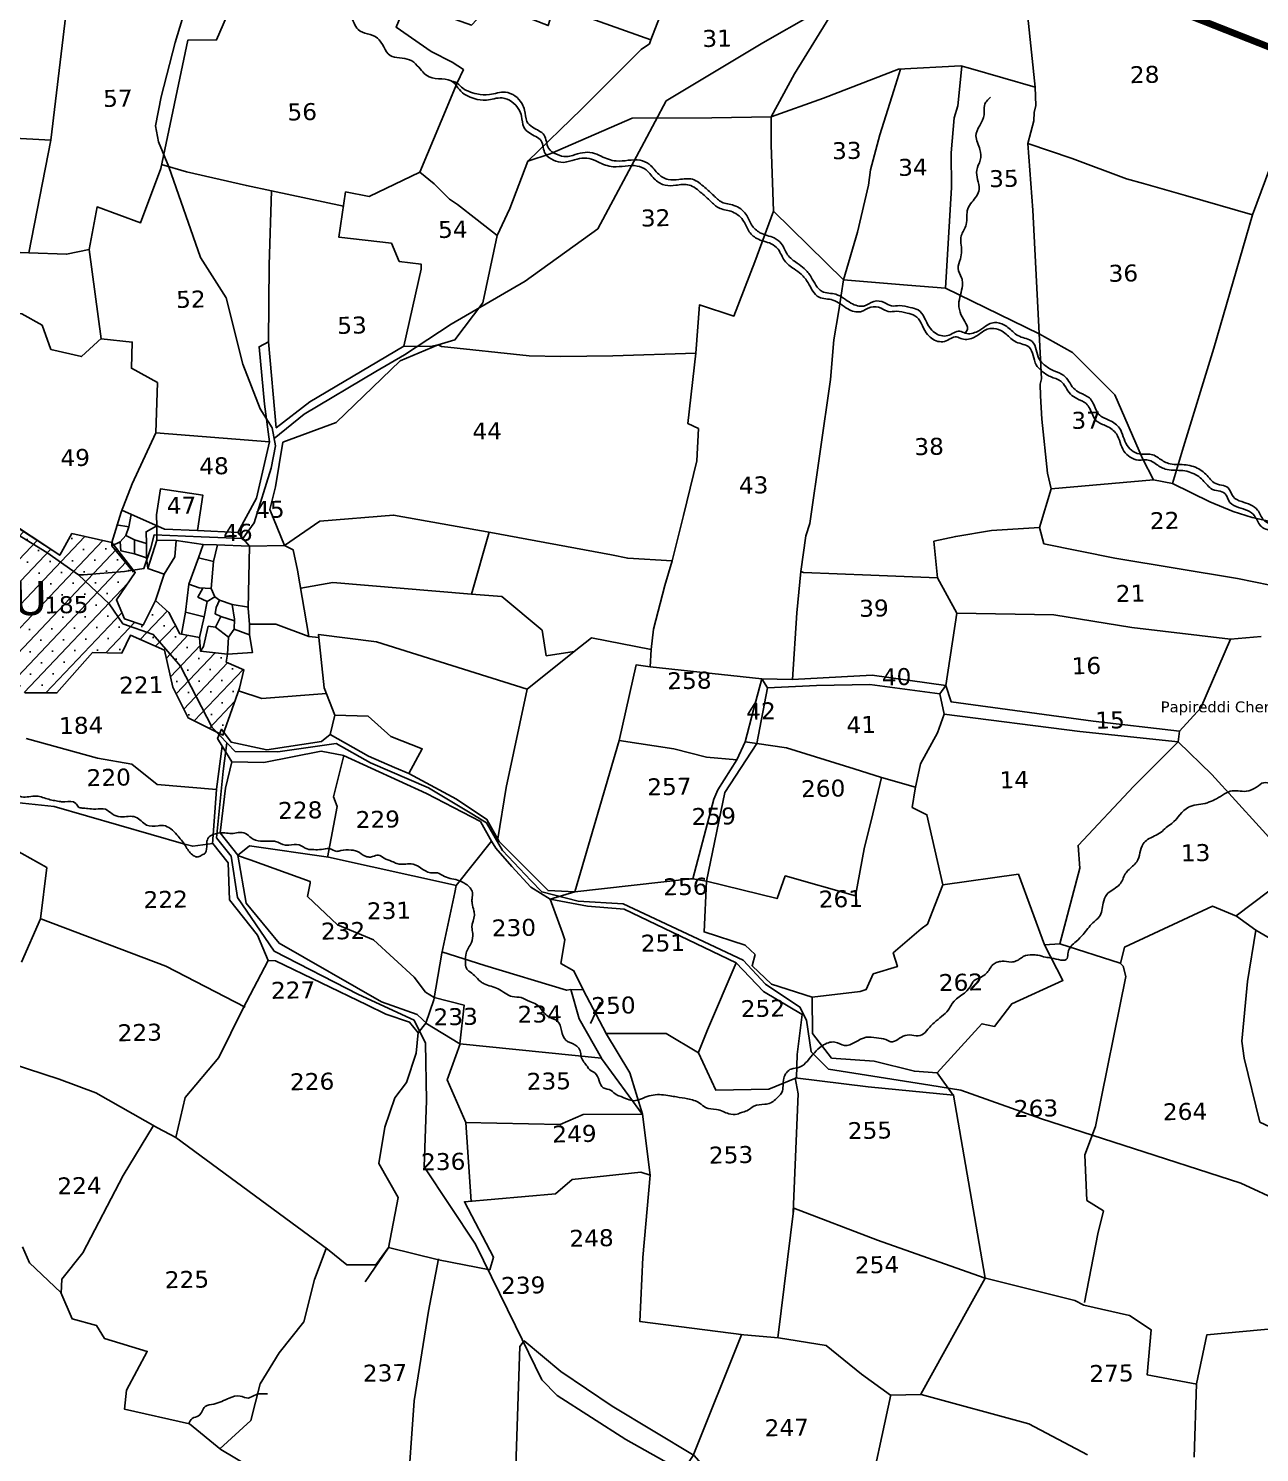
# Model space of a CAD drawing. Header units: inches. Extents: x 749292 to 756657, y 1655586 to 1660593.
# Drawn here: x 753690 to 755144, y 1656836 to 1658518 of the extents above; entities that cross this region are included whole.
import ezdxf
from ezdxf.enums import TextEntityAlignment as Align

# ---------------------------------------------------------------- set-up
doc = ezdxf.new("R2010")
doc.units = ezdxf.units.IN
doc.header["$MEASUREMENT"] = 0
doc.linetypes.add('ACAD_ISO02W100', pattern=[15, 12, -3])
for name, color, linetype in [('PLOT', 7, 'Continuous'), ('PLOT NO', 7, 'Continuous'), ('ROADS', 6, 'Continuous'), ('TANKS-STREAM', 4, 'Continuous'), ('VILLAGE', 30, 'Continuous'), ('VILLAGE BOUNDRY', 5, 'Continuous')]:
    doc.layers.add(name, color=color, linetype=linetype)
doc.styles.get("Standard").update_dxf_attribs({"font": 'verdana_0.ttf'})

msp = doc.modelspace()

# ---------------------------------------------------------------- hatches: boundary and pattern name
at = {"layer": 'VILLAGE', "linetype": 'Continuous'}
h = msp.add_hatch(dxfattribs=at)
h.set_pattern_fill('SACNCR', color=256, scale=200, angle=1.53032, style=0)
h.paths.add_polyline_path([(753658.5, 1657942), (753652.1, 1657882.1), (753657.4, 1657868.6), (753633.3, 1657813.3), (753622.7, 1657786.4), (753685.9, 1657733.5), (753723.9, 1657733.5), (753766, 1657781.1), (753800.6, 1657780.6), (753810.8, 1657801.6), (753851.1, 1657784), (753860.8, 1657740.5), (753878.8, 1657704), (753919.9, 1657683.5), (753939.4, 1657739), (753944.8, 1657760.7), (753923.8, 1657770), (753925.4, 1657779.2), (753893.5, 1657782.7), (753892.3, 1657799.1), (753869, 1657803.4), (753856, 1657828.6), (753840.2, 1657842.8), (753825.9, 1657813.7), (753803.6, 1657821.2), (753794.2, 1657843.4), (753816.4, 1657875.6), (753788.9, 1657911.1), (753741.6, 1657921.8), (753727.3, 1657896.2)])
h.paths.add_polyline_path([(753322.9, 1657807.4), (753724.1, 1657814.9), (753722.9, 1657877.2), (753321.7, 1657869.7)], flags=9)

# ---------------------------------------------------------------- linework, layer by layer
at = {"layer": 'PLOT'}
for p, q in [((754898, 1657974.6), (755019.2, 1657985.3)), ((755019.2, 1657985.3), (755041.3, 1657981)), ((755041.3, 1657981), (755085.6, 1657959.1)), ((754884.3, 1657928.9), (754898, 1657974.6)), ((755085.6, 1657959.1), (755113.3, 1657947.9)), ((755113.3, 1657947.9), (755135.6, 1657940.9)), ((754889.5, 1657909.5), (754884.3, 1657928.9)), ((755135.6, 1657940.9), (755169.4, 1657933.1)), ((754973.5, 1657892.6), (754889.5, 1657909.5)), ((755118.3, 1657868.8), (754973.5, 1657892.6)), ((755156.8, 1657861), (755118.3, 1657868.8))]:
    msp.add_line(p, q, dxfattribs=at)
for points in [[(753814, 1658792.1), (753790.4, 1658627.7), (753784.7, 1658606.7), (753770.4, 1658611.5), (753739.9, 1658580.9), (753716.9, 1658386.3), (753690.7, 1658253.5), (753518.7, 1658260), (753371.5, 1658259.4), (753368.9, 1658270.1), (753346.8, 1658273.1), (753380.3, 1658317.5), (753405, 1658399.2), (753402.4, 1658463.1), (753428.6, 1658466), (753438.5, 1658509), (753536.6, 1658519.5), (753618.4, 1658648.5), (753790.7, 1658629.2)], [(755135.8, 1658298.2), (755056.8, 1658321), (755007.3, 1658335.4), (754987.3, 1658340.7), (754922.8, 1658364.8), (754870.8, 1658382.6), (754877.8, 1658409.3), (754878.2, 1658419.1), (754880.2, 1658427.4), (754879.4, 1658448.9), (754870.6, 1658531.6), (754868.5, 1658553.8), (754869.4, 1658569.2), (754870.8, 1658586), (754876.4, 1658617.6)], [(753975.9, 1658596.2), (753946, 1658553.7), (753934.8, 1658556.8), (753912.5, 1658504.9), (753878.7, 1658504.6), (753846.6, 1658353.1), (753822.8, 1658288.9), (753771.3, 1658307.5), (753761.9, 1658257.1), (753735.4, 1658251.6), (753690.6, 1658253.3)], [(754459.1, 1658584.4), (754455.4, 1658569.5), (754435.5, 1658531.2), (754425.5, 1658504.8), (754330.1, 1658538.9), (754313.1, 1658545.3), (754310.1, 1658540.7), (754304.1, 1658521.8), (754237.9, 1658547.4), (754231.9, 1658542.1), (754213.4, 1658522.4), (754136.6, 1658549.6), (754124.5, 1658519.7), (754166, 1658491.2), (754190.6, 1658478.6), (754204, 1658469.8), (754196.5, 1658454.3), (754177.8, 1658408.7), (754152.7, 1658348.6), (754169.3, 1658334.7), (754187.6, 1658316.8), (754196.9, 1658310.4), (754220.2, 1658292.2), (754243.8, 1658273.8)], [(754879.4, 1658448.9), (754802.9, 1658471), (754791.3, 1658474.3), (754717.7, 1658470.2), (754629.1, 1658435.9), (754567.4, 1658414.1), (754497.4, 1658412.7), (754403.3, 1658412.3), (754306.5, 1658370.4), (754279.9, 1658361.7), (754258.7, 1658305.9), (754243.8, 1658273.8), (754226.9, 1658194.4), (754193.9, 1658150.6), (754174.1, 1658144.8), (754178.1, 1658142.8), (754281.8, 1658131.6), (754318.9, 1658130.8), (754380.4, 1658131.5), (754478.5, 1658134.9), (754482.7, 1658191.8), (754523.4, 1658178.6), (754548.2, 1658242.9), (754570.4, 1658302.6), (754567.5, 1658381), (754567.4, 1658414.1), (754594.9, 1658464.8), (754644, 1658543.8)], [(754279.9, 1658361.7), (754343.5, 1658423), (754414.1, 1658493.5), (754423.6, 1658500.3), (754425.5, 1658504.8)], [(754720.2, 1658470.4), (754712.2, 1658445.1), (754695.9, 1658392.8), (754684.6, 1658351.4), (754682.3, 1658333.3), (754669.4, 1658277.8), (754653, 1658221.4), (754570.4, 1658302.6)], [(754653, 1658221.4), (754728.4, 1658215.2), (754773.2, 1658211.5), (754780.6, 1658330.6), (754779.9, 1658371.4), (754783.8, 1658412.7), (754787.8, 1658426.9), (754792.5, 1658474)], [(755041.3, 1657981), (755054.3, 1658024.1), (755090.2, 1658140.6), (755135.8, 1658298.2), (755175.6, 1658405.4), (755194.7, 1658481)], [(753405, 1658399.2), (753433.1, 1658398.6), (753511.2, 1658394.9), (753580.2, 1658391.7), (753666.6, 1658389), (753716.9, 1658386.3)], [(754898, 1657974.6), (754893.9, 1657993), (754887, 1658056.8), (754885.7, 1658084.6), (754885.1, 1658098.3), (754886.8, 1658104.4), (754876.7, 1658303.9), (754870.8, 1658382.6)], [(753847.6, 1658357.6), (753877, 1658349), (753947.7, 1658332.8), (753977.4, 1658326.5), (754062.3, 1658308.5)], [(754152.7, 1658348.6), (754092.6, 1658319.9), (754064.8, 1658325.3), (754056.8, 1658272), (754118.9, 1658264.6), (754128.3, 1658243.3), (754154, 1658240.1), (754154, 1658234), (754133.7, 1658143.2), (754165.2, 1658142.9), (754174.1, 1658144.8)], [(753977.4, 1658326.5), (753974.5, 1658239), (753973.7, 1658148.3), (753983, 1658046.8), (754022.8, 1658077.5)], [(753762.1, 1658257.1), (753776.2, 1658151.7), (753812.8, 1658148), (753811.9, 1658117), (753842.8, 1658100.1), (753840.8, 1658040.6), (753812.6, 1657980.4), (753799.9, 1657947.2), (753788.9, 1657911.1), (753741.6, 1657921.8), (753727.3, 1657896.2), (753657.1, 1657942), (753622.3, 1657968.5), (753611, 1658092.6), (753624.9, 1658184.3), (753682.5, 1658181.1), (753706.3, 1658167.8), (753716.8, 1658139.2), (753753, 1658130.8), (753776.5, 1658152.4)], [(754592.8, 1657749.2), (754597.7, 1657828.3), (754602.7, 1657877.1), (754608.4, 1657918.9), (754613.1, 1657933.7), (754637.5, 1658103.7), (754641.4, 1658150.7), (754647.3, 1658185.3), (754653, 1658221.4)], [(754773.2, 1658211.5), (754884.1, 1658157.5), (754923.5, 1658135.7), (754973.3, 1658085.6), (755006, 1658010.3), (755019.2, 1657985.3)], [(753840.8, 1658040.6), (753974.9, 1658030.2), (753968.9, 1658074.7), (753962.6, 1658142.5), (753973.7, 1658148.3)], [(753805.2, 1657919.5), (753815.5, 1657914.2), (753829.6, 1657910.2), (753829.3, 1657923.9), (753841.8, 1657931), (753842.1, 1657914.1), (753864.6, 1657913.6), (753896.8, 1657908.7), (753912.2, 1657908.6), (753951.2, 1657906.8), (753992.5, 1657907.5), (753975.3, 1657950.3), (753981.9, 1657976.8), (753990.8, 1658029.6), (754053.9, 1658053), (754129.2, 1658125.8), (754174.1, 1658144.8)], [(753992.5, 1657907.5), (754034.3, 1657936.5), (754121.6, 1657943.5), (754236.4, 1657922.9), (754379, 1657896.5), (754398, 1657892.6), (754450.7, 1657889.4), (754463.8, 1657943.2), (754479.7, 1658007.8), (754481.6, 1658045.8), (754468.9, 1658051.8), (754478.5, 1658134.9)], [(754022.8, 1658077.5), (754133.7, 1658143.2)], [(753800.7, 1657949.2), (753851, 1657926.9), (753890, 1657925.2), (753937.6, 1657923.1), (753959.6, 1657963.6), (753974.9, 1658030.2)], [(753890, 1657925.2), (753896.3, 1657967.1), (753846.4, 1657974.6), (753841.6, 1657943.8), (753841.8, 1657931)], [(753808.8, 1657929.9), (753811.7, 1657944.3)], [(753798.8, 1657911.9), (753805.2, 1657919.5), (753808.8, 1657929.9), (753794.2, 1657932.2)], [(754602.7, 1657877.1), (754605.7, 1657875.7), (754685.2, 1657872.8), (754763.8, 1657869.6), (754759.7, 1657912.7), (754785.5, 1657918.3), (754827.8, 1657925.2), (754884.3, 1657928.9)], [(753799.5, 1657901.4), (753798.8, 1657911.9), (753788.8, 1657907.4)], [(753788.9, 1657911.1), (753788.8, 1657907.4), (753814.3, 1657876.1)], [(753799.5, 1657901.4), (753815.5, 1657897.8), (753815.5, 1657914.2)], [(753815.5, 1657897.8), (753829.6, 1657892.9), (753829.6, 1657910.2)], [(753829.6, 1657892.9), (753831.4, 1657880.3), (753842.1, 1657914.1)], [(753831.4, 1657880.3), (753850.7, 1657873.7), (753863.3, 1657894.4), (753864.6, 1657913.6)], [(753937.6, 1657923.1), (753951.2, 1657906.8)], [(754011.8, 1657857.1), (754049.6, 1657863.9), (754213.5, 1657850), (754234.4, 1657923.3)], [(753896.8, 1657908.7), (753891.2, 1657893.1), (753879.9, 1657861.9), (753892.1, 1657857.5), (753905.9, 1657857), (753909, 1657888.6), (753891.2, 1657893.1)], [(753908.7, 1657888.7), (753913.7, 1657908.6)], [(753951.2, 1657906.8), (753949.9, 1657833.1), (753951.2, 1657814.7), (753982.6, 1657814.7), (754021.3, 1657800.3), (754008.2, 1657878.7), (754003, 1657902.5), (753992.5, 1657907.5)], [(754213.5, 1657850), (754249.5, 1657847.4), (754297.2, 1657807.6), (754301.9, 1657777.5), (754334.7, 1657782.3), (754355.1, 1657798.4), (754425.8, 1657785), (754428.5, 1657808.9), (754441.9, 1657860.3), (754450.7, 1657889.4)], [(753850.7, 1657873.7), (753840.2, 1657842.8)], [(753879.9, 1657861.9), (753875.8, 1657829), (753871, 1657803)], [(754763.8, 1657869.6), (754786.9, 1657827.8), (754901.4, 1657825.6), (754993.5, 1657810.7), (755109.8, 1657796.9)], [(753896.4, 1657857.3), (753890.5, 1657846.7), (753901.4, 1657841.5)], [(753910.4, 1657847), (753901.4, 1657841.5), (753898, 1657823.5), (753892.3, 1657799.1)], [(753915.9, 1657843.1), (753911.8, 1657834.4), (753910.9, 1657826.8), (753917.6, 1657823.8), (753911.2, 1657811.2), (753902.6, 1657812.3), (753897.2, 1657788.4), (753893.5, 1657782.7)], [(753905.9, 1657857), (753910.4, 1657847), (753915.9, 1657843.1), (753930.8, 1657838), (753950, 1657834.7)], [(753875.8, 1657829), (753898, 1657823.5)], [(753925.4, 1657779.2), (753926.6, 1657799.5), (753933.4, 1657809), (753933.8, 1657820.7), (753930.8, 1657838)], [(754773.9, 1657742.2), (754786.9, 1657827.8)], [(753911.2, 1657811.2), (753926.6, 1657799.5)], [(753933.7, 1657818.8), (753917.6, 1657823.8)], [(753951.2, 1657814.7), (753951.3, 1657802.2), (753954.8, 1657781.2), (753925.4, 1657779.2)], [(753933.4, 1657809), (753951.3, 1657802.2)], [(754244.5, 1657561.1), (754254.3, 1657621.9), (754279.3, 1657738.1), (754101.4, 1657793.7), (754033, 1657802.7), (754033.1, 1657799.1), (754021.3, 1657800.3)], [(754033.1, 1657799.1), (754039.6, 1657739.7), (754052.1, 1657707.4), (754046.5, 1657684.5)], [(755190, 1657524.8), (755144, 1657575.6), (755087.9, 1657637.1), (755048.1, 1657675.6), (755049.9, 1657688.2), (755074.9, 1657716), (755109.8, 1657796.9), (755146.2, 1657800.2)], [(754279.3, 1657738.1), (754334.7, 1657782.3)], [(754387.9, 1657677.3), (754408.1, 1657766.9), (754424.5, 1657764.3), (754425.8, 1657785)], [(754424.5, 1657764.3), (754556.4, 1657750), (754546.8, 1657713.6), (754536.8, 1657675.8), (754527.1, 1657654.4)], [(754556.4, 1657750), (754563.1, 1657739.7), (754621.1, 1657742.2), (754684.1, 1657743.3), (754766.8, 1657732.3), (754773.9, 1657742.2), (754686.9, 1657754.4), (754592.8, 1657749.2), (754556.4, 1657750)], [(754773.9, 1657742.2), (754780.2, 1657722.9), (754947.7, 1657700), (755049.9, 1657688.2)], [(753938.3, 1657735.8), (753965.9, 1657726.9), (754042.2, 1657733)], [(754474.9, 1657514.1), (754491.1, 1657511.1), (754512.9, 1657616.1), (754550.5, 1657673.7), (754563.1, 1657739.7)], [(754766.8, 1657732.3), (754771.6, 1657708.6), (754763.9, 1657686.2), (754743.7, 1657649.7), (754737.4, 1657620.4), (754734.1, 1657598.3), (754751.5, 1657589.6), (754770.2, 1657507), (754859.4, 1657519.4), (754890.3, 1657436.1)], [(755048.1, 1657675.6), (754931.9, 1657687.9), (754771.6, 1657708.6)], [(754052.1, 1657707.4), (754091.6, 1657705.9), (754118.3, 1657682.2), (754155.3, 1657667.4), (754139.6, 1657638.2)], [(753687.5, 1657679.5), (753771.7, 1657656.4), (753812.4, 1657649.3), (753842.4, 1657625.4), (753912.3, 1657619.6), (753907.8, 1657555.3)], [(753919.2, 1657670.5), (753913.6, 1657679.8), (753918.4, 1657690.6), (753929.6, 1657675.5), (753971.9, 1657666.3), (754036.4, 1657676.1), (754046.5, 1657684.5), (754091.9, 1657658.8), (754122.5, 1657645.6), (754139.5, 1657638.3), (754195.8, 1657607.9), (754231.8, 1657584.2), (754246.3, 1657557.9), (754304, 1657500.1), (754335.6, 1657498.4), (754472.2, 1657513.9), (754474.9, 1657514.1), (754499.6, 1657607.9), (754504.6, 1657619), (754527.1, 1657654.4), (754491.2, 1657657.8), (754452.5, 1657667.6), (754387.9, 1657677.3), (754335.6, 1657498.4)], [(754550.5, 1657673.7), (754536.8, 1657675.8)], [(754908.5, 1657437.3), (754931.9, 1657526.7), (754930, 1657553.4), (754995.7, 1657623.5), (755048.1, 1657675.6)], [(755139.8, 1657453.4), (755249.6, 1657389.1), (755287.2, 1657386.9), (755319.8, 1657410.6), (755389.7, 1657407.5), (755393.4, 1657380.5), (755457.3, 1657375.2), (755472.6, 1657609), (755442.9, 1657657.7), (755407.6, 1657679.3)], [(753912.4, 1657619.8), (753919.2, 1657670.5), (753930.3, 1657652), (753923.2, 1657621), (753916.8, 1657568.1), (753937.6, 1657541.7), (753947.6, 1657485.3), (753986.3, 1657437.8), (754107.1, 1657368.7), (754149.3, 1657353.8), (754161.6, 1657342.1)], [(754043.6, 1657539.3), (754054.8, 1657599.5), (754050.6, 1657610.9), (754062.8, 1657659.6), (754035.9, 1657664.7), (753968.1, 1657651.3), (753930.3, 1657652.1)], [(754062.4, 1657659.8), (754160.4, 1657614.7), (754224.3, 1657581.5), (754237.6, 1657557.6)], [(754550.5, 1657673.7), (754585.4, 1657668.5), (754665.5, 1657643.7), (754697.8, 1657633.7), (754737.8, 1657622.1)], [(754697.8, 1657633.7), (754687.7, 1657590.7), (754677.2, 1657549.3), (754667, 1657494), (754584.2, 1657517.3), (754574.5, 1657490.7), (754491.1, 1657511.1), (754488.3, 1657451.3), (754536.6, 1657435.5), (754548.4, 1657424.6), (754545, 1657411.2), (754567.9, 1657389.7), (754615.7, 1657374.1), (754616.4, 1657331.2), (754638.9, 1657302.2), (754689.1, 1657298.4), (754736.6, 1657286.7), (754763.7, 1657284.8)], [(753668.3, 1657604.8), (753720.8, 1657599.2), (753873.4, 1657555.2), (753884.3, 1657552.5), (753908, 1657555.8), (753926.2, 1657532.8), (753927.7, 1657489.2), (753961, 1657447.3), (753973.4, 1657417.5), (753943.4, 1657360.5), (753915.1, 1657302.8), (753875.2, 1657255.5), (753864.2, 1657208.6), (754043.4, 1657076.6), (754066.4, 1657058), (754100.4, 1657058), (754115.6, 1657078.3), (754174.4, 1657064.1), (754235.2, 1657052.2), (754239.7, 1657067.1), (754205.1, 1657132.6), (754312.8, 1657141.7), (754332.5, 1657158.8), (754413.4, 1657167.5), (754424.7, 1657163.8), (754415.9, 1657066.6), (754412.5, 1656990.9), (754535, 1656975.3), (754576.2, 1656971.9), (754632.4, 1656962.9), (754674.3, 1656929), (754708.3, 1656904.2), (754744.6, 1656905), (754871.8, 1656870.1), (754941.1, 1656833.4)], [(753681.9, 1657415.4), (753704.7, 1657466.8), (753712.1, 1657527.3), (753662.6, 1657555), (753637.6, 1657563.2), (753644, 1657580.7)], [(754481.3, 1657308.1), (754492.3, 1657335.5), (754526.2, 1657414.6), (754393.9, 1657478.3), (754350.7, 1657481.6), (754306.6, 1657489.8), (754283.7, 1657503.9), (754261.1, 1657528.6), (754242.2, 1657550.1), (754237.2, 1657558.4), (754195.6, 1657506), (754194, 1657497.8), (754178.4, 1657426.2), (754169.2, 1657371.1), (754159.6, 1657343.4)], [(754199.9, 1657319), (754204.8, 1657364.9), (754169.5, 1657373.6), (754159.2, 1657380.2), (754145.8, 1657397.8), (754097.7, 1657441.8), (754055.2, 1657459.5), (754019.9, 1657493.2), (754023, 1657509), (754023.1, 1657510.7), (753952, 1657536.3), (753937.3, 1657541.6), (753951.2, 1657552.8), (754044.7, 1657539.4), (754195.9, 1657506.2)], [(754615.7, 1657374.1), (754672.4, 1657380.9), (754679.7, 1657383.2), (754688.1, 1657401.6), (754716.6, 1657410.2), (754711.6, 1657426.7), (754744.8, 1657454.7), (754752.1, 1657460.2), (754770.2, 1657507)], [(754306.6, 1657489.8), (754335.6, 1657498.4)], [(754306.6, 1657489.8), (754321, 1657450), (754323.8, 1657442), (754319.1, 1657414.1), (754334.5, 1657405.3), (754345.4, 1657382.9)], [(755116.5, 1657470.2), (755155.3, 1657499.3)], [(754980, 1657413.8), (754984.9, 1657433.4), (755088.7, 1657481.7), (755116.9, 1657470), (755139.8, 1657453.4), (755130.1, 1657392.5), (755123.4, 1657322.3), (755126.3, 1657302.2), (755144.7, 1657226.6), (755168.2, 1657215.6), (755205.2, 1657148.3), (755187.8, 1657112.4), (755222.7, 1657083.5)], [(753704.9, 1657466.8), (753852.4, 1657410.9), (753946.3, 1657362.3)], [(754331, 1657383.4), (754325.8, 1657382.4), (754229.2, 1657411.4), (754178.7, 1657427.7)], [(754937.4, 1657013.7), (754953.2, 1657094.7), (754960.1, 1657121.6), (754940.2, 1657134), (754937.8, 1657188), (754950.4, 1657221.5), (754986.2, 1657398.4), (754983.2, 1657410.6), (754979.6, 1657414.2), (754908.5, 1657437.3), (754890.3, 1657436.1), (754912.1, 1657394), (754851.6, 1657366.3), (754831.3, 1657339.6), (754816.4, 1657342.7), (754763.7, 1657284.8), (754782.4, 1657258.5)], [(753972.1, 1657417.5), (753981.9, 1657417), (754089.9, 1657365.2), (754112.3, 1657354.1), (754140.4, 1657344.6), (754150.6, 1657332.2), (754159.6, 1657343.4), (754199.9, 1657319.2), (754367.2, 1657302.2), (754340.8, 1657348.7), (754331, 1657383.4), (754345.4, 1657382.9), (754372.6, 1657331.4), (754443.5, 1657331.3), (754481.7, 1657308.3), (754502.1, 1657264.5), (754564.8, 1657265.6), (754597.3, 1657278.9)], [(754597.3, 1657278.9), (754598.3, 1657306.5), (754603.9, 1657353.7), (754558.6, 1657380.8), (754526.2, 1657414.6)], [(754366.1, 1657368.2), (754354.1, 1657343.2)], [(754115.4, 1657078.2), (754126.8, 1657137.6), (754104.3, 1657177.7), (754111.3, 1657220.7), (754122.9, 1657255.2), (754136.7, 1657273.4), (754148.2, 1657308.2), (754150.5, 1657332.4)], [(754415.6, 1657235.9), (754400.7, 1657284.7), (754371.7, 1657332.3)], [(754200, 1657319.1), (754184.9, 1657276.7), (754207, 1657226.2), (754213.1, 1657132.9)], [(753651.3, 1657301.8), (753726.4, 1657277.4), (753769.7, 1657261.2), (753842.7, 1657219.9), (753864.3, 1657208.5)], [(754415.4, 1657235.7), (754366.9, 1657301.9)], [(754744.4, 1656905.1), (754801.1, 1657007.6), (754820.1, 1657042.3), (754783, 1657258.6), (754682.2, 1657268.2), (754596, 1657278.7), (754599.4, 1657259.9), (754593.3, 1657120.3)], [(753837.9, 1657222.4), (753802.2, 1657163.5), (753754.6, 1657072.2), (753729.8, 1657041), (753729, 1657024.7)], [(754206.2, 1657226.2), (754318.3, 1657223.7), (754345.5, 1657235.4), (754415.4, 1657235.9), (754424.7, 1657163.8)], [(755070.1, 1656916.9), (755011.7, 1656928), (755016.2, 1656981.3), (754990.5, 1656998), (754936.6, 1657010.5), (754926.3, 1657016), (754819, 1657042.8), (754693.1, 1657087.2), (754594.1, 1657124.8), (754575.3, 1656971.7)], [(753683.3, 1657079.2), (753691.7, 1657060.5), (753728.6, 1657025.3), (753742.1, 1656994.1), (753770.7, 1656986.4), (753780.1, 1656970.8), (753830.6, 1656955.7), (753805.9, 1656910.1), (753803.7, 1656887.6), (753880.6, 1656870.2), (753917.4, 1656839.9), (753969, 1656809.2)], [(753916.2, 1656840.7), (753952.9, 1656874), (753964.1, 1656917.4), (753986.5, 1656953.9), (754015.6, 1656990.7), (754028.3, 1657040.8), (754041.8, 1657077.4)], [(754087.8, 1657037.9), (754115.2, 1657077.8)], [(755583.4, 1656747.3), (755431.7, 1656776.6), (755328.9, 1656798.6), (755337.4, 1656900.9), (755346.7, 1657074), (755279.2, 1657078.5), (755222.7, 1657083.6), (755209.6, 1656987.1), (755081.9, 1656975.2), (755069.8, 1656917.3), (755067.2, 1656831)], [(754119.3, 1656649.2), (754126.6, 1656676.8), (754134.6, 1656703.8), (754137.6, 1656780.9), (754145.8, 1656897.3), (754162.8, 1657003.4), (754174.5, 1657064.9)], [(754207.9, 1656598.7), (754243, 1656629.6), (754256.6, 1656644), (754261.3, 1656695.7), (754265.1, 1656796.5), (754270.5, 1656961.4), (754275.7, 1656968.2), (754319, 1656931.9), (754379.8, 1656891.1), (754476.5, 1656832.7), (754612.9, 1656675.3), (754612.7, 1656614.1), (754589.7, 1656518.7), (754268.6, 1656531.7), (754365.8, 1656675.6), (754455.5, 1656803.2), (754475.2, 1656832.8), (754532.6, 1656975.5)], [(754612.5, 1656676), (754680.2, 1656771.3), (754708.8, 1656904.4)]]:
    msp.add_lwpolyline(points, dxfattribs=at)
at = {"layer": 'ROADS'}
for points in [[(753980.5, 1658033.9), (754015.8, 1658062.7), (754100.7, 1658113), (754134.4, 1658133), (754189.7, 1658169), (754277.1, 1658219.7), (754362.7, 1658281.5), (754417.6, 1658384.2), (754443.6, 1658432.7), (754557.6, 1658501.3), (754617, 1658535.1), (754641.7, 1658555), (754667.9, 1658561), (754687.9, 1658571.5), (754741.6, 1658699.9)], [(753665.1, 1657928.3), (753712.1, 1657899.2), (753749.2, 1657873), (753755.4, 1657872.9), (753803.9, 1657877.1), (753826.7, 1657880.3), (753834.9, 1657905), (753838.9, 1657920.3), (753894.3, 1657917.7), (753943.5, 1657916), (753956.9, 1657934.6), (753976.8, 1657999), (753982.1, 1658025.5), (753978, 1658046.8), (753964.1, 1658069.2), (753943.6, 1658122), (753923.9, 1658200), (753893.6, 1658247.9), (753856.2, 1658355.1), (753843.8, 1658384.4), (753840.4, 1658403.4), (753847.2, 1658437.7), (753863.6, 1658501.9), (753883, 1658565.6)], [(753749.2, 1657873), (753785.5, 1657838.6), (753801.9, 1657815.3), (753837.7, 1657802.6), (753869.8, 1657765.1), (753907.2, 1657692.5), (753934.5, 1657664.2), (753984.8, 1657663.9), (754053.6, 1657673.8), (754094.1, 1657650.8), (754162.9, 1657621.5), (754213.9, 1657590.6), (754231.3, 1657580), (754250, 1657547.3), (754283.6, 1657512), (754296.6, 1657498.4), (754339.6, 1657487.4), (754392.7, 1657484.3), (754474.8, 1657445.8), (754534.3, 1657417.8), (754560.6, 1657389.6), (754601.4, 1657362.4), (754609.3, 1657347.1), (754614.8, 1657309.4), (754635, 1657289.3), (754665.3, 1657284.5), (754754.8, 1657270.2), (754791.4, 1657264.4), (754886.9, 1657230.5), (754983.3, 1657199.4), (755122.2, 1657154.5), (755217.6, 1657110.4)], [(754472.8, 1656808.4), (754395.9, 1656851.6), (754314.7, 1656903.7), (754296.7, 1656922), (754265.5, 1656985.9), (754218.2, 1657082.5), (754157.7, 1657173.7), (754160.5, 1657252.2), (754159.3, 1657319.9), (754145.8, 1657346.8), (754080.2, 1657377.2), (753980.6, 1657428.3), (753937.1, 1657492), (753929.9, 1657540.6), (753912.2, 1657562.5), (753920.2, 1657641.2), (753924.7, 1657674.4)]]:
    msp.add_lwpolyline(points, dxfattribs=at)
at = {"layer": 'TANKS-STREAM'}
for points in [[(755870.9, 1657828), (755856.6, 1657831.1), (755842.8, 1657829.5), (755829.7, 1657831.1), (755818.8, 1657836.1), (755809.4, 1657837.4), (755795.3, 1657836.7), (755787, 1657836.7), (755773.4, 1657844.9), (755756.8, 1657847.5), (755736.4, 1657846), (755716.6, 1657854), (755709.9, 1657855.6), (755698, 1657856.3), (755690, 1657855.2), (755668.2, 1657859.8), (755662.6, 1657862), (755653.1, 1657862.6), (755633.8, 1657860.3), (755618.4, 1657864.6), (755599, 1657867.6), (755592.9, 1657866.9), (755579.9, 1657874.1), (755570.3, 1657874.9), (755558.1, 1657874.6), (755544.6, 1657880.4), (755519.3, 1657880.5), (755515.5, 1657878), (755503.9, 1657876.4), (755494.9, 1657875.5), (755484.9, 1657876.8), (755472.9, 1657875.5), (755463.6, 1657872.6), (755445.1, 1657873.6), (755433.5, 1657873.3), (755420.7, 1657868.9), (755412.6, 1657867.4), (755404.3, 1657869.8), (755393.9, 1657869.3), (755378.9, 1657866.4), (755361.1, 1657870.5), (755339.1, 1657868.9), (755327.4, 1657870.6), (755317.2, 1657871.7), (755300.7, 1657872.5), (755283.6, 1657872.9), (755274.6, 1657876.2), (755267, 1657879.1), (755258.8, 1657880.8), (755249.5, 1657880.4), (755237.8, 1657883.4), (755224.2, 1657886.7), (755198.5, 1657894.2), (755191.6, 1657899.9), (755189.9, 1657902.5), (755179.8, 1657907.7), (755175.6, 1657916.8), (755159.2, 1657925), (755145.5, 1657930.9), (755138.3, 1657942.7), (755119.6, 1657952.7), (755109.3, 1657958.6), (755103.4, 1657968.9), (755086.9, 1657974.9), (755081.5, 1657980.2), (755068.9, 1657991.3), (755051.5, 1657996.3), (755033, 1657997.9), (755021.1, 1658004.4), (755014.2, 1658008.2), (755001.2, 1658008.6), (754984.1, 1658019.1), (754975.2, 1658039.4), (754963.5, 1658048.7), (754951.9, 1658054.7), (754943.7, 1658069.6), (754939.6, 1658075.2), (754928.4, 1658081.2), (754921, 1658086.6), (754909.4, 1658101.8), (754897.5, 1658107.1), (754886.3, 1658114.4), (754880.5, 1658121), (754872.1, 1658141.8), (754857, 1658148), (754850.6, 1658152.3), (754838.7, 1658161.6), (754827.5, 1658164.1), (754820.9, 1658162.4), (754812.8, 1658156.8), (754807.6, 1658153.8), (754793, 1658151.6), (754786.4, 1658154), (754772.3, 1658148.8), (754764.4, 1658148.8), (754750.7, 1658158.8), (754737.3, 1658179.1), (754728, 1658182.1), (754715.4, 1658184.3), (754705.8, 1658184), (754697.4, 1658188), (754685.1, 1658189.1), (754673.1, 1658183.8), (754658.1, 1658187.1), (754640.3, 1658197.6), (754624, 1658201), (754611, 1658218), (754602.9, 1658228.1), (754594.6, 1658234.3), (754583.2, 1658244.3), (754575.7, 1658257.5), (754567.5, 1658264.1), (754558.9, 1658267), (754550.6, 1658270.3), (754540.7, 1658279.6), (754534, 1658292.1), (754519.8, 1658302.5), (754505.5, 1658306.5), (754495.9, 1658314.4), (754485.5, 1658323.7), (754470.7, 1658333.4), (754454.8, 1658333.2), (754442.3, 1658333.2), (754430.9, 1658339.4), (754419.7, 1658351.2), (754409.1, 1658355.9), (754380.8, 1658355.1), (754362.8, 1658360.7), (754352.6, 1658364.8), (754329.4, 1658361.7), (754322.2, 1658360.2), (754310.3, 1658362.9), (754300.8, 1658370.1), (754295.7, 1658385.7), (754281.9, 1658394.9), (754275.4, 1658401.8), (754272.6, 1658414.9), (754269.6, 1658422.6), (754249.8, 1658436.3), (754231.1, 1658433.7), (754216.8, 1658435.5), (754199.3, 1658446.1), (754192.4, 1658454.7), (754163.5, 1658461.2), (754149.5, 1658474.4), (754140.5, 1658481.3), (754117.4, 1658486.6), (754102.4, 1658507.1), (754079.6, 1658517.1), (754070.4, 1658533.1), (754060.6, 1658540.5), (754048.9, 1658547.5), (754041.2, 1658570.1), (754034.9, 1658579.4), (754029.1, 1658584.5), (754026.5, 1658589.3)], [(754796.5, 1658158.5), (754799.2, 1658163.3), (754796.3, 1658172.2), (754790.5, 1658183.4), (754789.3, 1658195.6), (754793.5, 1658217.3), (754792.4, 1658223.7), (754788.2, 1658234.8), (754790.9, 1658246.1), (754792.4, 1658255.8), (754792, 1658273.3), (754797.9, 1658286.8), (754799.7, 1658305.3), (754804.5, 1658313.1), (754813.1, 1658328.3), (754811.3, 1658340.1), (754810.2, 1658351), (754814.4, 1658362.8), (754814.1, 1658375.3), (754809.3, 1658391.4), (754818.9, 1658416.4), (754819.3, 1658427.5), (754822, 1658432.6), (754826.4, 1658437.2)], [(752221, 1658369.7), (752229.8, 1658365.1), (752243.9, 1658365.1), (752258.6, 1658358.8), (752266.9, 1658351.9), (752273.5, 1658349.4), (752284.3, 1658349.2), (752302.9, 1658339.7), (752307.9, 1658336.3), (752316.8, 1658333.4), (752328.1, 1658333.8), (752339, 1658326.6), (752345.6, 1658319.5), (752358.4, 1658315.8), (752364.7, 1658313.7), (752374.7, 1658305.8), (752379.7, 1658297.8), (752390.5, 1658291.4), (752399.4, 1658290.1), (752410.3, 1658277.6), (752415.8, 1658271), (752428.9, 1658264.3), (752454.7, 1658244.1), (752461.5, 1658239.4), (752465.8, 1658237.1), (752471.9, 1658230.9), (752486.9, 1658224.8), (752496.3, 1658213.5), (752503.5, 1658207.2), (752512.7, 1658199.9), (752510.6, 1658190.3), (752517.1, 1658175.1), (752522, 1658163.9), (752522.7, 1658154.8), (752533.4, 1658148.9), (752538, 1658142.8), (752539.5, 1658136.4), (752547.2, 1658128.7), (752552.5, 1658128.2), (752557.3, 1658128.3), (752562.5, 1658128.4), (752572.4, 1658131.4), (752580, 1658130.9), (752584.2, 1658128.5), (752596, 1658127.2), (752600.7, 1658128.2), (752616.8, 1658118), (752615.8, 1658107.4), (752617.5, 1658099.9), (752614.9, 1658090.2), (752615.4, 1658082.7), (752613.9, 1658070.3), (752618.2, 1658062.9), (752621.9, 1658055.9), (752629.4, 1658048.4), (752637.4, 1658046.2), (752642.3, 1658038.1), (752644.5, 1658022.3), (752645.1, 1658010.4), (752644.9, 1658001.9), (752648.2, 1657995.4), (752648.9, 1657989.8), (752653.1, 1657985), (752656.7, 1657974.3), (752659.8, 1657968.5), (752670.5, 1657966.5), (752685.2, 1657958.8), (752689.7, 1657953.5), (752705.9, 1657948.9), (752711.9, 1657947.1), (752719.8, 1657941.8), (752726.8, 1657937.9), (752730.1, 1657935.2), (752734.8, 1657933.7), (752745.8, 1657928.9), (752751.6, 1657926), (752760, 1657925.5), (752766.2, 1657923.8), (752772.4, 1657920.5), (752776.8, 1657914.6), (752779.5, 1657911.8), (752782.1, 1657909.4), (752786.8, 1657907.1), (752793, 1657906), (752797.4, 1657902.3), (752800.5, 1657898.4), (752804.1, 1657895.8), (752811.5, 1657888.6), (752816.2, 1657887.7), (752825.4, 1657882.5), (752834.7, 1657878.4), (752845.4, 1657881.9), (752853.4, 1657882.9), (752865.3, 1657883.3), (752875.2, 1657889.5), (752884.4, 1657893.3), (752893.7, 1657894.6), (752903.6, 1657892.5), (752913, 1657896.6), (752918.1, 1657897.6), (752928.3, 1657898.2), (752935.7, 1657898.3), (752944.2, 1657896.9), (752963.9, 1657891.7), (752982.1, 1657898.4), (752992.5, 1657898.1), (753001.9, 1657895.3), (753006.9, 1657893.6), (753011.3, 1657893.4), (753015.5, 1657893.5), (753021.5, 1657896.3), (753027.2, 1657897.4), (753032.4, 1657897.5), (753043.6, 1657896.8), (753047.3, 1657895.6), (753062.9, 1657902.1), (753067.6, 1657903), (753086.9, 1657900.4), (753096, 1657902.4), (753107.1, 1657907.2), (753118.5, 1657909.8), (753128.9, 1657908.4), (753135.1, 1657906.1), (753143, 1657906.4), (753156.4, 1657911), (753169.6, 1657914.9), (753180.8, 1657918.4), (753185.6, 1657917.3), (753193.2, 1657916.1), (753198.8, 1657915.2), (753204, 1657910.9), (753209.6, 1657903.1), (753213.4, 1657894.6), (753219.5, 1657884.4), (753221.8, 1657880.1), (753222.1, 1657871.6), (753220, 1657861.1), (753219.9, 1657846.5), (753221.1, 1657838), (753219.9, 1657829.8), (753216.9, 1657823.9), (753214.4, 1657806.4), (753215.5, 1657795.5), (753215.1, 1657787.8), (753212.8, 1657782.2), (753213.2, 1657763), (753213.5, 1657750.3), (753216.2, 1657736.7), (753216.7, 1657732.6), (753217.3, 1657728.3), (753217.1, 1657717), (753220.9, 1657708.4), (753221, 1657703.5), (753222.1, 1657699.4), (753223.3, 1657696.9), (753224.7, 1657691.1), (753227.4, 1657685.6), (753234.7, 1657686.7), (753238.8, 1657687.6), (753244.8, 1657686.5), (753248.8, 1657686.6), (753261.2, 1657694.4), (753268.7, 1657696.5), (753274.4, 1657697.3), (753281.5, 1657700.1), (753287.4, 1657704.1), (753296.4, 1657708.7), (753311.3, 1657711.1), (753318.1, 1657713.1), (753333.9, 1657706.8), (753345.1, 1657707.8), (753350.3, 1657709), (753362.4, 1657708.1), (753366, 1657706.6), (753373.2, 1657705.7), (753383.1, 1657697.3), (753395.2, 1657692.6), (753407.6, 1657692.7), (753412.9, 1657690.7), (753419.3, 1657688), (753427.2, 1657681.9), (753440, 1657676), (753450.3, 1657671.9), (753458, 1657667.9), (753463.9, 1657661.5), (753471.4, 1657657.2), (753481.9, 1657656.2), (753494.7, 1657645.1), (753500.1, 1657641.9), (753511.8, 1657640.5), (753517.9, 1657637.1), (753522.9, 1657634.6), (753531.8, 1657633.1), (753536.7, 1657633), (753546.5, 1657628.4), (753555, 1657623.4), (753560.8, 1657618.6), (753564.8, 1657616.2), (753575.2, 1657615.8), (753585.8, 1657610.6), (753590.7, 1657605.3), (753598.8, 1657599.7), (753601.9, 1657598.2), (753619.1, 1657597.2), (753622.8, 1657597.2), (753630.7, 1657593.9), (753633.3, 1657592.2), (753640.8, 1657588.4), (753651.1, 1657587.5), (753656.5, 1657585.2), (753663.9, 1657584.7), (753666.7, 1657586.6), (753666.7, 1657595.3), (753665.8, 1657602.3), (753665.9, 1657607.7), (753666.3, 1657612.8), (753667.4, 1657614.2), (753672, 1657614.6), (753682.2, 1657610.9), (753699.8, 1657611.6), (753714.2, 1657607.9), (753721.4, 1657606.3), (753728.1, 1657605.2), (753733.3, 1657604.9), (753746.2, 1657603.1), (753749.4, 1657598.7), (753753.7, 1657597.6), (753760.3, 1657596.9), (753769.7, 1657596.3), (753781.2, 1657596.1), (753789.3, 1657590.6), (753799, 1657587.2), (753816.8, 1657586.9), (753829.8, 1657577.5), (753843.6, 1657576.6), (753849.7, 1657576.8), (753865.6, 1657566.1), (753875.6, 1657552.8), (753883.9, 1657542.2), (753887.7, 1657540.1), (753889.6, 1657539.7), (753890.7, 1657539.9), (753895.4, 1657542.1), (753898.9, 1657544.3), (753900.8, 1657554.8), (753901.1, 1657558.4), (753904.5, 1657564.2), (753911.1, 1657567.1), (753922.2, 1657568.2), (753929.9, 1657567.5), (753938.1, 1657568.5), (753946.7, 1657567.5), (753953.3, 1657562.3), (753977, 1657558.4), (753982, 1657558.1), (753993.8, 1657553.7), (753997.7, 1657553.6), (754009.9, 1657554), (754019.4, 1657549.2), (754027.3, 1657548.4), (754036.4, 1657548.7), (754045.5, 1657549.6), (754054.5, 1657546.4), (754059.3, 1657547.4), (754071.3, 1657547.9), (754076.4, 1657547.2), (754085.7, 1657541.9), (754091.4, 1657539.8), (754096.8, 1657540.2), (754103.4, 1657542), (754110.3, 1657538.2), (754119.5, 1657534.6), (754125.5, 1657531.9), (754135.8, 1657531.3), (754144.6, 1657531.2), (754168.1, 1657520.9), (754171.1, 1657521.2), (754179.6, 1657517.9), (754188.3, 1657514.5), (754197.2, 1657512.4), (754207, 1657507.8), (754214.6, 1657497.8), (754214.2, 1657490.5), (754214.3, 1657484.9), (754216.4, 1657476.3), (754217, 1657471), (754214.1, 1657456.7), (754215.1, 1657449.3), (754213.4, 1657438.7), (754207.1, 1657426), (754206.5, 1657416.3), (754207.6, 1657408.3), (754210.5, 1657405), (754217.2, 1657399.7), (754224.2, 1657392.7), (754228.4, 1657390.1), (754245, 1657384), (754261.7, 1657374.8), (754272.3, 1657373.6), (754282.3, 1657369), (754290.2, 1657365.5), (754301.4, 1657353.5), (754306.6, 1657350), (754314.8, 1657346.2), (754325.3, 1657323.1), (754327.1, 1657321.9), (754338, 1657316.3), (754341.7, 1657310.9), (754343.2, 1657303.3), (754350.4, 1657292.1), (754353.3, 1657288.3), (754359.5, 1657284.4), (754369.1, 1657267.1), (754378.4, 1657264), (754385, 1657258.7), (754387.7, 1657257.8), (754397.9, 1657253.5), (754405.6, 1657251.9), (754418.6, 1657255.9), (754428.2, 1657258.6), (754447.8, 1657257.7), (754455.7, 1657256.3), (754468.8, 1657254.1), (754483, 1657249), (754490, 1657243.7), (754502.9, 1657241.5), (754510.8, 1657239.2), (754517.5, 1657236.4), (754527.5, 1657236.1), (754532.3, 1657237.9), (754538.6, 1657240), (754547.1, 1657245.3), (754560, 1657247.8), (754566.9, 1657249.2), (754572.4, 1657253.3), (754580, 1657261.5), (754582.4, 1657278.3), (754591.2, 1657289.3), (754600.8, 1657291.3), (754610.3, 1657298.7), (754627.7, 1657316.7), (754642.8, 1657321), (754654, 1657317.2), (754679.7, 1657326.8), (754691.7, 1657326.1), (754703, 1657324), (754708.9, 1657321.5), (754725.7, 1657329), (754745.6, 1657329.5), (754752.5, 1657336.2), (754762.5, 1657346.1), (754778.1, 1657361.2), (754781.3, 1657366.6), (754803.2, 1657387.4), (754805.8, 1657392.2), (754818.8, 1657399.8), (754827.2, 1657410), (754829.6, 1657412.9), (754834.4, 1657415.4), (754840.1, 1657416.6), (754850.9, 1657415.7), (754856.8, 1657416.9), (754861.2, 1657419.3), (754865.2, 1657422.2), (754876.3, 1657424.2), (754882.4, 1657423.7), (754891.5, 1657421.4), (754898.5, 1657420.3), (754917, 1657420), (754918.1, 1657427.1), (754927.7, 1657440.1), (754935.9, 1657448.2), (754947.5, 1657461.9), (754955, 1657469), (754959.5, 1657485.3), (754963.8, 1657495.3), (754977.5, 1657505.8), (754981.9, 1657511.5), (754984.8, 1657518.2), (754988.8, 1657523.6), (754994.3, 1657528.8), (754999.2, 1657534.1), (755007, 1657555.3), (755012.1, 1657560.2), (755028, 1657569.1), (755034, 1657574.4), (755040.6, 1657579.2), (755060.2, 1657598.5), (755080, 1657603.1), (755085.3, 1657604.8), (755093.3, 1657608.6), (755102.8, 1657614.2), (755109.7, 1657617.4), (755128.6, 1657617.4), (755140.8, 1657622.4), (755149.2, 1657627.5), (755158.3, 1657626.5), (755176.6, 1657632.2), (755188.5, 1657639.3), (755195.2, 1657641.4), (755201.3, 1657644.9), (755214.2, 1657658.2), (755236.2, 1657654.8), (755242.7, 1657654.5), (755259, 1657659.9), (755268.2, 1657664.3), (755295.1, 1657658.5), (755312, 1657665.3), (755327, 1657664.7), (755341, 1657677.5), (755354.3, 1657681), (755369.8, 1657688.8), (755383.8, 1657688.3), (755390.2, 1657684.3), (755405.3, 1657673.6), (755420, 1657662.9), (755425, 1657657), (755441.9, 1657647.7), (755446.7, 1657641.5), (755453.7, 1657640.1), (755459.1, 1657642), (755461.6, 1657646.5), (755461.5, 1657651.8), (755467.6, 1657661), (755474.4, 1657669.1), (755479, 1657673.8), (755485.7, 1657676), (755497, 1657674.4), (755502.3, 1657675.4), (755509.5, 1657676.9), (755533.4, 1657680.6), (755550.6, 1657680.7), (755559, 1657683), (755578.7, 1657678.7), (755596, 1657674.6), (755603.5, 1657674.5), (755617.3, 1657681.5), (755623.3, 1657684.6), (755636.2, 1657683), (755643.6, 1657685.7), (755654.9, 1657694.8), (755661.8, 1657699.1), (755676.2, 1657699.1), (755682.6, 1657702.5), (755691.6, 1657710.9), (755698.5, 1657715.6), (755719.6, 1657721.5), (755727.5, 1657732.6), (755736, 1657739.9), (755740.5, 1657743.1), (755748.3, 1657750.9), (755758, 1657749.9), (755767.8, 1657746.2), (755779.7, 1657750.3), (755795, 1657750.5), (755808.5, 1657746.7), (755823.8, 1657750.4), (755834.3, 1657748.9), (755841.6, 1657753), (755847.5, 1657753.9), (755856.9, 1657756.6), (755867.2, 1657761), (755872, 1657768.9), (755882.2, 1657774.9)], [(753879.7, 1656870.4), (753883.7, 1656876.6), (753891.3, 1656879.7), (753899.1, 1656890.7), (753909.3, 1656893.6), (753927.5, 1656900.6), (753940.2, 1656903), (753950.3, 1656900.7), (753956.8, 1656903.7), (753972.7, 1656905.7)]]:
    msp.add_spline(points, degree=3, dxfattribs=at)
msp.add_open_spline([(755874.6, 1657834.8), (755869.9, 1657836.3), (755860.6, 1657839.3), (755846.8, 1657835.4), (755833.4, 1657836.7), (755823.6, 1657843.5), (755811.5, 1657844.6), (755801.1, 1657843.8), (755787.8, 1657842.3), (755777.6, 1657853.9), (755759.2, 1657855.3), (755739.4, 1657849.6), (755725.1, 1657860), (755712, 1657862.8), (755702.9, 1657863.7), (755689, 1657860.5), (755676.8, 1657864.2), (755665.3, 1657869.6), (755653.4, 1657869.8), (755638.5, 1657864.8), (755621, 1657872.1), (755607.3, 1657876), (755593.4, 1657872), (755585.8, 1657882.3), (755573.1, 1657881.8), (755560.6, 1657880), (755545.9, 1657890), (755528.3, 1657892.1), (755517.5, 1657882.9), (755508.3, 1657883.9), (755498.3, 1657881.4), (755488, 1657884.4), (755477.2, 1657883.1), (755464.7, 1657877.4), (755451.2, 1657880.8), (755436.4, 1657880.8), (755426.3, 1657876.1), (755416.1, 1657873), (755407.6, 1657877.8), (755395.9, 1657876.2), (755381.6, 1657870.8), (755363.7, 1657880.4), (755346.1, 1657874), (755331.7, 1657877.6), (755318.8, 1657878.6), (755304.3, 1657879.9), (755289.5, 1657878), (755278.7, 1657882.9), (755270.7, 1657886.1), (755262.2, 1657888.2), (755252.2, 1657886.1), (755240.9, 1657890.7), (755223.9, 1657894.6), (755207.1, 1657897.1), (755196.1, 1657904.8), (755192.6, 1657912), (755181.6, 1657912), (755180.2, 1657928.1), (755163.8, 1657931.4), (755147.8, 1657935.4), (755142.5, 1657953.6), (755126.3, 1657958.2), (755111.5, 1657963.8), (755108.5, 1657980.1), (755092.2, 1657978.3), (755083.3, 1657989.6), (755073, 1657999.6), (755055.1, 1658004.2), (755037.7, 1658002.4), (755026.4, 1658010), (755016.7, 1658016.8), (755002.3, 1658013.3), (754984.3, 1658024.9), (754982.5, 1658045.7), (754968.2, 1658055.9), (754952.8, 1658060.4), (754949.6, 1658073.7), (754942.5, 1658084), (754932.8, 1658087), (754921.5, 1658094.8), (754916.4, 1658109.5), (754900.6, 1658113.2), (754891, 1658120), (754880.2, 1658130.5), (754881.1, 1658151.1), (754862.6, 1658152.6), (754852.3, 1658160.4), (754844.2, 1658168.9), (754832.7, 1658171.8), (754823.4, 1658169.3), (754817.6, 1658164.1), (754808.9, 1658159), (754799, 1658156.2), (754787.6, 1658163.6), (754778.6, 1658154.6), (754764.8, 1658155.2), (754750.9, 1658166), (754746.8, 1658185.8), (754730.5, 1658188.9), (754720.3, 1658192.1), (754709.2, 1658189.2), (754700.6, 1658196.2), (754688, 1658197.6), (754676.7, 1658187.8), (754659.1, 1658193.7), (754646.6, 1658206.5), (754624.1, 1658204.8), (754616.6, 1658223), (754607.7, 1658234.8), (754596.9, 1658241.9), (754585.5, 1658250.1), (754581.4, 1658263.8), (754571.9, 1658271.4), (754562.6, 1658273.6), (754552.6, 1658277.2), (754543.2, 1658285.9), (754538.6, 1658300.8), (754524.8, 1658310.6), (754509.1, 1658311.3), (754499.3, 1658321.8), (754488.4, 1658331.1), (754475.7, 1658342.5), (754459.6, 1658340), (754445.7, 1658338.7), (754432.8, 1658346.1), (754425.7, 1658358.1), (754407.4, 1658365.8), (754387.3, 1658358.8), (754368.8, 1658366.1), (754352.7, 1658374.5), (754338.3, 1658369.9), (754324.3, 1658366), (754314, 1658369.2), (754301.4, 1658376.5), (754302.7, 1658395.1), (754286.9, 1658399.5), (754277.1, 1658409.1), (754277.2, 1658420.3), (754271.9, 1658434.4), (754255.3, 1658447), (754236.3, 1658439.1), (754217.9, 1658440.7), (754202.4, 1658446.7), (754196.8, 1658454.8), (754190.6, 1658455.9), (754190.6, 1658455.9)], degree=3, knots=[0, 0, 0, 0, 14.780723, 28.709658, 41.929035, 54.049308, 63.568361, 77.74385, 86.061208, 102.036947, 118.923637, 139.433866, 160.949531, 167.784171, 179.831506, 187.89252, 210.341734, 216.346636, 225.92552, 245.432207, 261.50856, 281.281756, 287.472378, 302.443821, 312.036282, 324.35622, 339.035786, 364.514786, 369.08412, 380.869711, 389.988076, 400.115536, 412.175628, 421.969103, 440.586766, 452.291702, 465.877967, 474.156469, 482.873838, 493.350258, 508.66703, 527.079433, 549.226931, 561.057451, 571.393149, 587.958506, 605.225601, 614.806519, 623.045384, 631.398834, 640.781793, 652.866804, 666.949916, 693.916091, 702.874266, 705.927506, 717.363088, 727.459807, 745.885043, 760.848553, 774.735904, 796.100206, 807.990075, 819.906196, 837.568284, 845.160473, 862.091984, 880.213938, 898.940302, 912.581348, 920.438998, 933.510909, 953.684881, 975.990501, 990.956822, 1004.095858, 1021.184229, 1028.197294, 1040.978912, 1050.194708, 1069.369316, 1082.444856, 1095.931586, 1104.714076, 1127.24339, 1143.685176, 1151.372849, 1166.635646, 1178.112309, 1184.971845, 1194.887595, 1200.974776, 1215.724023, 1222.869396, 1238.006111, 1245.894191, 1262.966559, 1287.392477, 1297.243035, 1310.123478, 1319.779166, 1329.08156, 1341.530244, 1354.687201, 1370.220379, 1390.970364, 1407.695261, 1429.194897, 1442.185567, 1452.652439, 1467.94754, 1483.161348, 1493.776763, 1502.849791, 1511.865156, 1525.512513, 1539.761311, 1557.51321, 1572.399235, 1584.929926, 1598.872856, 1616.668891, 1632.715366, 1645.298654, 1658.265376, 1674.619084, 1686.298496, 1714.766166, 1733.68448, 1744.770634, 1768.31681, 1775.650693, 1787.984596, 1799.893774, 1816.445209, 1833.14915, 1842.674342, 1856.099966, 1864.417637, 1888.569991, 1907.558616, 1922.110925, 1942.654629, 1953.693752, 1959.945089, 1959.945089, 1959.945089, 1959.945089], dxfattribs=at)
at = {"layer": 'VILLAGE'}
msp.add_lwpolyline([(753685.9, 1657733.5), (753723.9, 1657733.5), (753766, 1657781.1), (753800.6, 1657780.6), (753810.8, 1657801.6), (753851.1, 1657784), (753860.8, 1657740.5), (753878.8, 1657704), (753919.9, 1657683.5), (753939.4, 1657739), (753944.8, 1657760.7), (753923.8, 1657770), (753925.4, 1657779.2), (753893.5, 1657782.7), (753892.3, 1657799.1), (753869, 1657803.4), (753856, 1657828.6), (753840.2, 1657842.8), (753825.9, 1657813.7), (753803.6, 1657821.2), (753794.2, 1657843.4), (753816.4, 1657875.6), (753788.9, 1657911.1), (753741.6, 1657921.8), (753727.3, 1657896.2), (753658.5, 1657942)], dxfattribs=at)
at = {"layer": 'VILLAGE BOUNDRY', "linetype": 'ACAD_ISO02W100', "ltscale": 2, "const_width": 8}
msp.add_lwpolyline([(755194.7, 1658481), (755041.2, 1658541.5)], dxfattribs=at)

# ---------------------------------------------------------------- texts
at = {"layer": 'PLOT NO'}
for s, p in [('31', (754503.6, 1658506.8)), ('28', (755008.6, 1658464)), ('57', (753795.9, 1658436)), ('56', (754013.6, 1658420)), ('33', (754656.8, 1658374.2)), ('34', (754734.9, 1658354.5)), ('35', (754842.3, 1658341.2)), ('32', (754431, 1658294.7)), ('54', (754191.5, 1658281.2)), ('36', (754983.4, 1658229.4)), ('52', (753882.1, 1658198.6)), ('53', (754072.4, 1658167.9)), ('37', (754939.5, 1658055.7)), ('44', (754232, 1658043)), ('38', (754754, 1658024.7)), ('49', (753745.5, 1658011.5)), ('48', (753909.4, 1658001.7)), ('43', (754546.7, 1657979.1)), ('47', (753871.1, 1657955.2)), ('45', (753975.3, 1657950.3)), ('22', (755032.2, 1657937.2)), ('46', (753937.6, 1657923.1)), ('21', (754991.9, 1657851.2)), ('185', (753735, 1657837.7)), ('39', (754688.9, 1657833.7)), ('16', (754939.7, 1657765.8)), ('258', (754470.9, 1657748.3)), ('40', (754715.6, 1657752.7)), ('221', (753823.5, 1657743)), ('42', (754555.5, 1657712.2)), ('15', (754967.7, 1657701.6)), ('184', (753752.6, 1657695.3)), ('41', (754673.8, 1657696.1)), ('220', (753785.1, 1657633.8)), ('14', (754854.6, 1657631.1)), ('257', (754447.3, 1657623)), ('260', (754628.9, 1657620.8)), ('228', (754011.3, 1657595.1)), ('229', (754102.9, 1657584.3)), ('259', (754499.7, 1657587.9)), ('13', (755068.7, 1657544.8)), ('256', (754466.2, 1657504.9)), ('222', (753852.4, 1657489.7)), ('261', (754649.8, 1657490.4)), ('231', (754116.1, 1657476.5)), ('232', (754061.9, 1657452.6)), ('230', (754263.6, 1657456.3)), ('251', (754439.6, 1657438.3)), ('227', (754002.9, 1657382.6)), ('262', (754791.6, 1657391.8)), ('250', (754381.2, 1657364.6)), ('252', (754557.7, 1657361)), ('233', (754194.9, 1657351.2)), ('234', (754294.1, 1657354.3)), ('223', (753821.8, 1657332.5)), ('226', (754025.3, 1657274.6)), ('235', (754304.9, 1657275.1)), ('263', (754880.2, 1657243)), ('264', (755056.3, 1657239.2)), ('249', (754335.1, 1657212.9)), ('255', (754684.1, 1657216.9)), ('236', (754180.1, 1657180)), ('253', (754520.1, 1657188)), ('224', (753750.6, 1657151.6)), ('248', (754355.3, 1657089.7)), ('254', (754692.5, 1657058.2)), ('225', (753877.5, 1657040.8)), ('239', (754274.6, 1657034)), ('237', (754111.4, 1656930.4)), ('275', (754969.4, 1656930)), ('247', (754585.9, 1656865.9))]:
    msp.add_text(s, height=20, rotation=1.0654, dxfattribs=at).set_placement(p, align=Align.MIDDLE_CENTER)
at = {"layer": 'TANKS-STREAM', "color": 7}
msp.add_text('Papireddi Cheruvu', height=12.736, dxfattribs=at).set_placement((755027.5, 1657710.7))
at = {"layer": 'VILLAGE', "linetype": 'Continuous'}
msp.add_text('RAGULAPADU', height=40, rotation=1.0654, dxfattribs=at).set_placement((753522.9, 1657842.4), align=Align.MIDDLE_CENTER)

doc.saveas('drawing.dxf')
